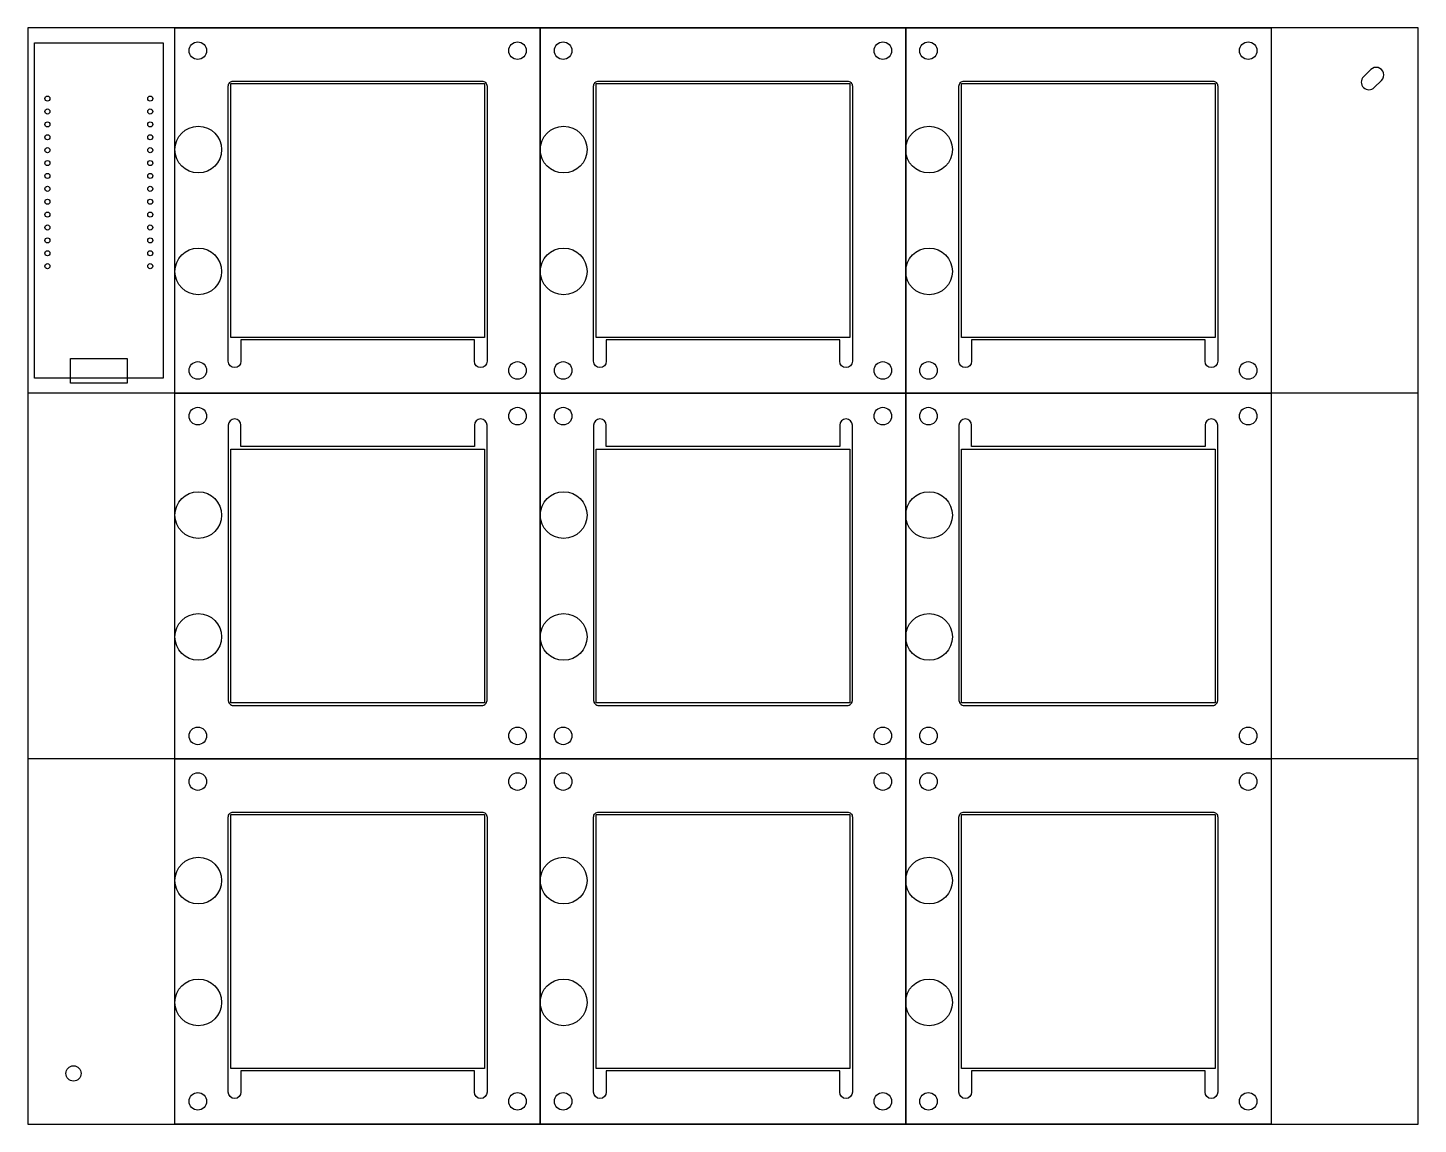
# Model space of a CAD drawing. Extents: x -137 to 137, y -108 to 108.
import ezdxf

# ---------------------------------------------------------------- set-up
doc = ezdxf.new("R2010")
doc.units = 0
doc.header["$MEASUREMENT"] = 0
for name, color, linetype in [('6_PIN_CONNECTORS', 7, 'CONTINUOUS'), ('ARDUINO', 7, 'CONTINUOUS'), ('H_COMPRESS', 7, 'CONTINUOUS'), ('PCB_DIST', 7, 'CONTINUOUS'), ('PCB_LIGHT', 7, 'CONTINUOUS'), ('SILK', 7, 'CONTINUOUS'), ('TEC', 7, 'CONTINUOUS')]:
    doc.layers.add(name, color=color, linetype=linetype)

msp = doc.modelspace()

# ---------------------------------------------------------------- linework, layer by layer
at = {"layer": '6_PIN_CONNECTORS'}
for centre in [(-103.4, 84), (-31.4, 84), (40.6, 84), (-103.4, 60), (-31.4, 60), (40.6, 60), (-103.4, 12), (-31.4, 12), (40.6, 12), (-103.4, -12), (-31.4, -12), (40.6, -12), (-103.4, -60), (-31.4, -60), (40.6, -60), (-103.4, -84), (-31.4, -84), (40.6, -84)]:
    msp.add_circle(centre, 4.6, dxfattribs=at)
at = {"layer": 'ARDUINO'}
for points in [[(-135.7, 38.98), (-135.7, 105.02), (-110.3, 105.02), (-110.3, 38.98)], [(-128.6, 37.98), (-128.6, 42.88), (-117.4, 42.88), (-117.4, 37.98)]]:
    msp.add_lwpolyline(points, close=True, dxfattribs=at)
for centre in [(-133.13, 94.06), (-112.87, 94.06), (-133.13, 91.52), (-112.87, 91.52), (-133.13, 88.98), (-112.87, 88.98), (-133.13, 86.44), (-112.87, 86.44), (-133.13, 83.9), (-112.87, 83.9), (-133.13, 81.36), (-112.87, 81.36), (-133.13, 78.82), (-133.13, 76.28), (-112.87, 78.82), (-112.87, 76.28), (-133.13, 73.74), (-112.87, 73.74), (-133.13, 71.2), (-112.87, 71.2), (-133.13, 68.66), (-112.87, 68.66), (-133.13, 66.12), (-112.87, 66.12), (-133.13, 63.58), (-112.87, 63.58), (-133.13, 61.04), (-112.87, 61.04)]:
    msp.add_circle(centre, 0.5, dxfattribs=at)
at = {"layer": 'H_COMPRESS'}
for centre in [(-103.5, 103.5), (-40.5, 103.5), (-31.5, 103.5), (31.5, 103.5), (40.5, 103.5), (103.5, 103.5), (-103.5, 40.5), (-40.5, 40.5), (-31.5, 40.5), (31.5, 40.5), (40.5, 40.5), (103.5, 40.5), (-103.5, 31.5), (-40.5, 31.5), (-31.5, 31.5), (31.5, 31.5), (40.5, 31.5), (103.5, 31.5), (-103.5, -31.5), (-40.5, -31.5), (-31.5, -31.5), (31.5, -31.5), (40.5, -31.5), (103.5, -31.5), (-103.5, -40.5), (-40.5, -40.5), (-31.5, -40.5), (31.5, -40.5), (40.5, -40.5), (103.5, -40.5), (-103.5, -103.5), (-40.5, -103.5), (-31.5, -103.5), (31.5, -103.5), (40.5, -103.5), (103.5, -103.5)]:
    msp.add_circle(centre, 1.73, dxfattribs=at)
at = {"layer": 'PCB_DIST'}
msp.add_lwpolyline([(-137, 108), (-137, -108), (137, -108), (137, 108)], close=True, dxfattribs=at)
for points in [[(127.65, 99.77), (126.23, 98.35, 1), (128.35, 96.23), (129.77, 97.65, 1)], [(-97.5, 42.31), (-97.5, 96.5, -0.414214), (-96.5, 97.5), (-47.5, 97.5, -0.414214), (-46.5, 96.5), (-46.5, 42.31, -1), (-49, 42.31), (-49, 46.5), (-95, 46.5), (-95, 42.31, -1)], [(-25.5, 42.31), (-25.5, 96.5, -0.414214), (-24.5, 97.5), (24.5, 97.5, -0.414214), (25.5, 96.5), (25.5, 42.31, -1), (23, 42.31), (23, 46.5), (-23, 46.5), (-23, 42.31, -1)], [(46.5, 42.31), (46.5, 96.5, -0.414214), (47.5, 97.5), (96.5, 97.5, -0.414214), (97.5, 96.5), (97.5, 42.31, -1), (95, 42.31), (95, 46.5), (49, 46.5), (49, 42.31, -1)], [(-97.5, 29.69), (-97.5, -24.5, 0.414214), (-96.5, -25.5), (-47.5, -25.5, 0.414214), (-46.5, -24.5), (-46.5, 29.69, 1), (-49, 29.69), (-49, 25.5), (-95, 25.5), (-95, 29.69, 1)], [(-25.5, 29.69), (-25.5, -24.5, 0.414214), (-24.5, -25.5), (24.5, -25.5, 0.414214), (25.5, -24.5), (25.5, 29.69, 1), (23, 29.69), (23, 25.5), (-23, 25.5), (-23, 29.69, 1)], [(46.5, 29.69), (46.5, -24.5, 0.414214), (47.5, -25.5), (96.5, -25.5, 0.414214), (97.5, -24.5), (97.5, 29.69, 1), (95, 29.69), (95, 25.5), (49, 25.5), (49, 29.69, 1)], [(-97.5, -101.69), (-97.5, -47.5, -0.414214), (-96.5, -46.5), (-47.5, -46.5, -0.414214), (-46.5, -47.5), (-46.5, -101.69, -1), (-49, -101.69), (-49, -97.5), (-95, -97.5), (-95, -101.69, -1)], [(-25.5, -101.69), (-25.5, -47.5, -0.414214), (-24.5, -46.5), (24.5, -46.5, -0.414214), (25.5, -47.5), (25.5, -101.69, -1), (23, -101.69), (23, -97.5), (-23, -97.5), (-23, -101.69, -1)], [(46.5, -101.69), (46.5, -47.5, -0.414214), (47.5, -46.5), (96.5, -46.5, -0.414214), (97.5, -47.5), (97.5, -101.69, -1), (95, -101.69), (95, -97.5), (49, -97.5), (49, -101.69, -1)]]:
    msp.add_lwpolyline(points, format="xyb", close=True, dxfattribs=at)
msp.add_circle((-128, -98), 1.5, dxfattribs=at)
at = {"layer": 'PCB_LIGHT'}
for points in [[(-108, 36), (-108, 108), (-36, 108), (-36, 36)], [(-36, 36), (-36, 108), (36, 108), (36, 36)], [(36, 36), (36, 108), (108, 108), (108, 36)], [(-108, -36), (-108, 36), (-36, 36), (-36, -36)], [(-36, -36), (-36, 36), (36, 36), (36, -36)], [(36, -36), (36, 36), (108, 36), (108, -36)], [(-108, -108), (-108, -36), (-36, -36), (-36, -108)], [(-36, -108), (-36, -36), (36, -36), (36, -108)], [(36, -108), (36, -36), (108, -36), (108, -108)]]:
    msp.add_lwpolyline(points, close=True, dxfattribs=at)
at = {"layer": 'SILK'}
for p, q in [((-36, -108), (-36, 108)), ((36, -108), (36, 108)), ((137, 36), (-137, 36)), ((137, -36), (-137, -36))]:
    msp.add_line(p, q, dxfattribs=at)
at = {"layer": 'TEC'}
for points in [[(-97, 47), (-97, 97), (-47, 97), (-47, 47)], [(-25, 47), (-25, 97), (25, 97), (25, 47)], [(47, 47), (47, 97), (97, 97), (97, 47)], [(-97, -25), (-97, 25), (-47, 25), (-47, -25)], [(-25, -25), (-25, 25), (25, 25), (25, -25)], [(47, -25), (47, 25), (97, 25), (97, -25)], [(-97, -97), (-97, -47), (-47, -47), (-47, -97)], [(-25, -97), (-25, -47), (25, -47), (25, -97)], [(47, -97), (47, -47), (97, -47), (97, -97)]]:
    msp.add_lwpolyline(points, close=True, dxfattribs=at)

doc.saveas('drawing.dxf')
